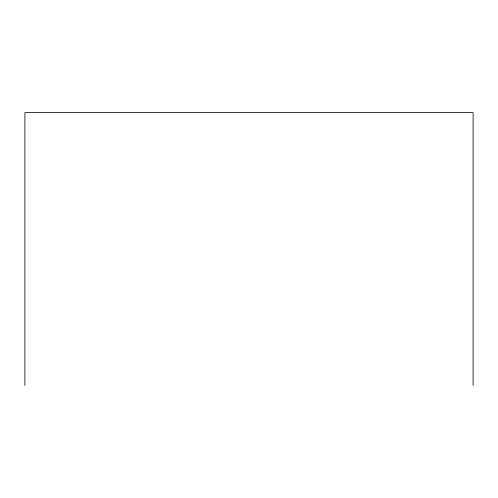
<?xml version="1.0" encoding="UTF-8"?>
<svg xmlns="http://www.w3.org/2000/svg" width="498" height="498" viewBox="0 0 498 498"><rect width="100%" height="100%" fill="white"/><g stroke="black" fill="none" stroke-linecap="round" stroke-linejoin="round"><path stroke-width="0.75" d="M473.1 385.408L473.1 112.592L24.9 112.592L24.9 385.408"/></g></svg>
